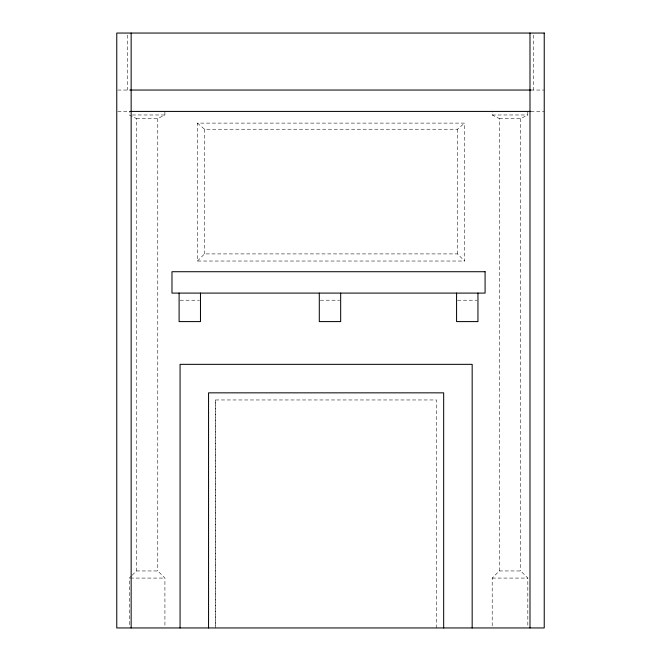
<?xml version="1.0" encoding="UTF-8"?>
<svg xmlns="http://www.w3.org/2000/svg" width="661" height="661" viewBox="0 0 661 661"><rect width="100%" height="100%" fill="white"/><g stroke="black" fill="none" stroke-linecap="round" stroke-linejoin="round"><path stroke-width="0.5" stroke-dasharray="3.31 2.48" d="M215.684 625.884L215.684 399.963L436.549 399.963L436.549 627.95M131.432 575.938L129.3 578.078L129.3 625.917M132.134 575.227L136.397 570.955L136.397 118.542L129.275 114.981L129.275 111.42M492.205 625.917L492.205 578.078L499.303 570.955L499.303 118.542L492.181 114.981L492.181 111.42M197.432 261.037L204.555 253.907L457.478 253.907L464.6 261.037L464.6 123.111L197.432 123.111L197.432 261.037L464.6 261.037M197.432 123.111L204.555 129.234L457.478 129.234L464.6 123.111M136.397 118.542L157.772 118.542L164.895 114.981L164.895 111.42M499.303 118.542L520.678 118.542L527.8 114.981L527.8 111.42M117.798 90.045L130.184 90.045M530.816 90.045L544.234 90.045M117.798 111.42L130.184 111.42M530.816 111.42L544.234 111.42M132.324 114.981L164.895 114.981M492.181 114.981L527.8 114.981M180.123 300.218L199.457 300.218M320.321 300.218L339.655 300.218M457.602 300.218L476.936 300.218M136.397 570.955L157.772 570.955L164.919 578.078L164.919 625.917M499.303 570.955L520.678 570.955L527.825 578.078L527.825 625.917M130.316 578.078L164.919 578.078M492.205 578.078L527.825 578.078M533.551 35.083L533.551 90.045M520.678 118.542L520.678 570.955M457.478 129.234L457.478 253.907M215.684 399.963L215.684 627.95M204.555 129.234L204.555 253.907M157.772 118.542L157.772 570.955M127.449 35.083L127.449 90.045"/><path stroke-width="0.99" d="M130.184 90.045L530.816 90.045M130.184 111.42L530.816 111.42M529.99 33.05L529.99 627.95M477.953 293.096L477.953 321.593L456.577 321.593L456.577 293.096M472.169 627.95L472.169 364.343L180.065 364.343L180.065 627.95M443.671 627.95L443.671 392.841L208.562 392.841L208.562 627.95M340.671 293.096L340.671 321.593L319.296 321.593L319.296 293.096M200.473 293.096L200.473 321.593L179.106 321.593L179.106 293.096M131.151 33.05L131.151 627.95M544.234 33.05L116.766 33.05L116.766 627.95L544.234 627.95L544.234 33.05M485.083 271.721L171.976 271.721L171.976 293.096L485.083 293.096L485.083 271.721"/></g></svg>
